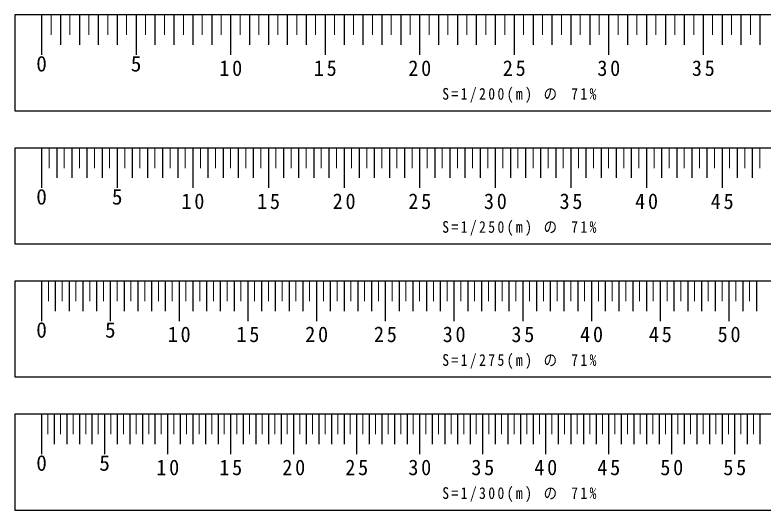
# Model space of a CAD drawing. Units: millimetres on the paper, enlarged 125 times, with parts at other scales. Extents: x -33544 to 34536, y -21689 to 23870.
# Drawn here: x 2034 to 19596, y -12314 to -689 of the extents above; entities that cross this region are included whole.
import ezdxf
from ezdxf.enums import TextEntityAlignment as Align

# ---------------------------------------------------------------- set-up
doc = ezdxf.new("R2010")
doc.units = ezdxf.units.MM
doc.header["$LTSCALE"] = 125
for name, color, linetype, lineweight in [('4-0', 4, 'Continuous', 13), ('5-0', 7, 'Continuous', 25), ('6-0', 7, 'Continuous', 25), ('7-0', 7, 'Continuous', 25), ('F-0', 7, 'Continuous', 25)]:
    doc.layers.add(name, color=color, linetype=linetype, lineweight=lineweight)
doc.styles.add('ＭＳ 明朝', font='')
doc.styles.get('ＭＳ 明朝').set_extended_font_data('MS Mincho')

msp = doc.modelspace()

# ---------------------------------------------------------------- linework, layer by layer
at = {"layer": '4-0', "color": 7, "lineweight": 25}
for p, q in [((2658.7, -689.4), (2658.7, -1626.9)), ((3102.5, -689.4), (3102.5, -1392.5)), ((3546.2, -689.4), (3546.2, -1392.5)), ((3990, -689.4), (3990, -1392.5)), ((4433.7, -689.4), (4433.7, -1392.5)), ((4877.5, -689.4), (4877.5, -1626.9)), ((5321.2, -689.4), (5321.2, -1392.5)), ((5765, -689.4), (5765, -1392.5)), ((6208.7, -689.4), (6208.7, -1392.5)), ((6652.5, -689.4), (6652.5, -1392.5)), ((7096.2, -689.4), (7096.2, -1626.9)), ((7540, -689.4), (7540, -1392.5)), ((7983.7, -689.4), (7983.7, -1392.5)), ((8427.5, -689.4), (8427.5, -1392.5)), ((8871.2, -689.4), (8871.2, -1392.5)), ((9315, -689.4), (9315, -1626.9)), ((9758.7, -689.4), (9758.7, -1392.5)), ((10202.5, -689.4), (10202.5, -1392.5)), ((10646.2, -689.4), (10646.2, -1392.5)), ((11090, -689.4), (11090, -1392.5)), ((11533.7, -689.4), (11533.7, -1626.9)), ((11977.5, -689.4), (11977.5, -1392.5)), ((12421.2, -689.4), (12421.2, -1392.5)), ((12865, -689.4), (12865, -1392.5)), ((13308.7, -689.4), (13308.7, -1392.5)), ((13752.5, -689.4), (13752.5, -1626.9)), ((14196.2, -689.4), (14196.2, -1392.5)), ((14640, -689.4), (14640, -1392.5)), ((15083.7, -689.4), (15083.7, -1392.5)), ((15527.5, -689.4), (15527.5, -1392.5)), ((15971.2, -689.4), (15971.2, -1626.9)), ((16415, -689.4), (16415, -1392.5)), ((16858.7, -689.4), (16858.7, -1392.5)), ((17302.5, -689.4), (17302.5, -1392.5)), ((17746.2, -689.4), (17746.2, -1392.5)), ((18190, -689.4), (18190, -1626.9)), ((18633.7, -689.4), (18633.7, -1392.5)), ((19077.5, -689.4), (19077.5, -1392.5)), ((19521.2, -689.4), (19521.2, -1392.5))]:
    msp.add_line(p, q, dxfattribs=at)
at = {"layer": '4-0'}
for p, q in [((2880.6, -689.4), (2880.6, -1158.2)), ((3324.3, -689.4), (3324.3, -1158.2)), ((3768.1, -689.4), (3768.1, -1158.2)), ((4211.8, -689.4), (4211.8, -1158.2)), ((4655.6, -689.4), (4655.6, -1158.2)), ((5099.3, -689.4), (5099.3, -1158.2)), ((5543.1, -689.4), (5543.1, -1158.2)), ((5986.8, -689.4), (5986.8, -1158.2)), ((6430.6, -689.4), (6430.6, -1158.2)), ((6874.3, -689.4), (6874.3, -1158.2)), ((7318.1, -689.4), (7318.1, -1158.2)), ((7761.8, -689.4), (7761.8, -1158.2)), ((8205.6, -689.4), (8205.6, -1158.2)), ((8649.3, -689.4), (8649.3, -1158.2)), ((9093.1, -689.4), (9093.1, -1158.2)), ((9536.8, -689.4), (9536.8, -1158.2)), ((9980.6, -689.4), (9980.6, -1158.2)), ((10424.3, -689.4), (10424.3, -1158.2)), ((10868.1, -689.4), (10868.1, -1158.2)), ((11311.8, -689.4), (11311.8, -1158.2)), ((11755.6, -689.4), (11755.6, -1158.2)), ((12199.3, -689.4), (12199.3, -1158.2)), ((12643.1, -689.4), (12643.1, -1158.2)), ((13086.8, -689.4), (13086.8, -1158.2)), ((13530.6, -689.4), (13530.6, -1158.2)), ((13974.3, -689.4), (13974.3, -1158.2)), ((14418.1, -689.4), (14418.1, -1158.2)), ((14861.8, -689.4), (14861.8, -1158.2)), ((15305.6, -689.4), (15305.6, -1158.2)), ((15749.3, -689.4), (15749.3, -1158.2)), ((16193.1, -689.4), (16193.1, -1158.2)), ((16636.8, -689.4), (16636.8, -1158.2)), ((17080.6, -689.4), (17080.6, -1158.2)), ((17524.3, -689.4), (17524.3, -1158.2)), ((17968.1, -689.4), (17968.1, -1158.2)), ((18411.8, -689.4), (18411.8, -1158.2)), ((18855.6, -689.4), (18855.6, -1158.2)), ((19299.3, -689.4), (19299.3, -1158.2))]:
    msp.add_line(p, q, dxfattribs=at)
at = {"layer": '5-0'}
for p, q in [((2658.7, -3814.4), (2658.7, -4751.9)), ((3013.7, -3814.4), (3013.7, -4517.5)), ((3368.7, -3814.4), (3368.7, -4517.5)), ((3723.7, -3814.4), (3723.7, -4517.5)), ((4078.7, -3814.4), (4078.7, -4517.5)), ((4433.7, -3814.4), (4433.7, -4751.9)), ((4788.7, -3814.4), (4788.7, -4517.5)), ((5143.7, -3814.4), (5143.7, -4517.5)), ((5498.7, -3814.4), (5498.7, -4517.5)), ((5853.7, -3814.4), (5853.7, -4517.5)), ((6208.7, -3814.4), (6208.7, -4751.9)), ((6563.7, -3814.4), (6563.7, -4517.5)), ((6918.7, -3814.4), (6918.7, -4517.5)), ((7273.7, -3814.4), (7273.7, -4517.5)), ((7628.7, -3814.4), (7628.7, -4517.5)), ((7983.7, -3814.4), (7983.7, -4751.9)), ((8338.7, -3814.4), (8338.7, -4517.5)), ((8693.7, -3814.4), (8693.7, -4517.5)), ((9048.7, -3814.4), (9048.7, -4517.5)), ((9403.7, -3814.4), (9403.7, -4517.5)), ((9758.7, -3814.4), (9758.7, -4751.9)), ((10113.7, -3814.4), (10113.7, -4517.5)), ((10468.7, -3814.4), (10468.7, -4517.5)), ((10823.7, -3814.4), (10823.7, -4517.5)), ((11178.7, -3814.4), (11178.7, -4517.5)), ((11533.7, -3814.4), (11533.7, -4751.9)), ((11888.7, -3814.4), (11888.7, -4517.5)), ((12243.7, -3814.4), (12243.7, -4517.5)), ((12598.7, -3814.4), (12598.7, -4517.5)), ((12953.7, -3814.4), (12953.7, -4517.5)), ((13308.7, -3814.4), (13308.7, -4751.9)), ((13663.7, -3814.4), (13663.7, -4517.5)), ((14018.7, -3814.4), (14018.7, -4517.5)), ((14373.7, -3814.4), (14373.7, -4517.5)), ((14728.7, -3814.4), (14728.7, -4517.5)), ((15083.7, -3814.4), (15083.7, -4751.9)), ((15438.7, -3814.4), (15438.7, -4517.5)), ((15793.7, -3814.4), (15793.7, -4517.5)), ((16148.7, -3814.4), (16148.7, -4517.5)), ((16503.7, -3814.4), (16503.7, -4517.5)), ((16858.7, -3814.4), (16858.7, -4751.9)), ((17213.7, -3814.4), (17213.7, -4517.5)), ((17568.7, -3814.4), (17568.7, -4517.5)), ((17923.7, -3814.4), (17923.7, -4517.5)), ((18278.7, -3814.4), (18278.7, -4517.5)), ((18633.7, -3814.4), (18633.7, -4751.9)), ((18988.7, -3814.4), (18988.7, -4517.5)), ((19343.7, -3814.4), (19343.7, -4517.5))]:
    msp.add_line(p, q, dxfattribs=at)
at = {"layer": '5-0', "color": 4, "lineweight": 13}
for p, q in [((2836.2, -3814.4), (2836.2, -4283.2)), ((3191.2, -3814.4), (3191.2, -4283.2)), ((3546.2, -3814.4), (3546.2, -4283.2)), ((3901.2, -3814.4), (3901.2, -4283.2)), ((4256.2, -3814.4), (4256.2, -4283.2)), ((4611.2, -3814.4), (4611.2, -4283.2)), ((4966.2, -3814.4), (4966.2, -4283.2)), ((5321.2, -3814.4), (5321.2, -4283.2)), ((5676.2, -3814.4), (5676.2, -4283.2)), ((6031.2, -3814.4), (6031.2, -4283.2)), ((6386.2, -3814.4), (6386.2, -4283.2)), ((6741.2, -3814.4), (6741.2, -4283.2)), ((7096.2, -3814.4), (7096.2, -4283.2)), ((7451.2, -3814.4), (7451.2, -4283.2)), ((7806.2, -3814.4), (7806.2, -4283.2)), ((8161.2, -3814.4), (8161.2, -4283.2)), ((8516.2, -3814.4), (8516.2, -4283.2)), ((8871.2, -3814.4), (8871.2, -4283.2)), ((9226.2, -3814.4), (9226.2, -4283.2)), ((9581.2, -3814.4), (9581.2, -4283.2)), ((9936.2, -3814.4), (9936.2, -4283.2)), ((10291.2, -3814.4), (10291.2, -4283.2)), ((10646.2, -3814.4), (10646.2, -4283.2)), ((11001.2, -3814.4), (11001.2, -4283.2)), ((11356.2, -3814.4), (11356.2, -4283.2)), ((11711.2, -3814.4), (11711.2, -4283.2)), ((12066.2, -3814.4), (12066.2, -4283.2)), ((12421.2, -3814.4), (12421.2, -4283.2)), ((12776.2, -3814.4), (12776.2, -4283.2)), ((13131.2, -3814.4), (13131.2, -4283.2)), ((13486.2, -3814.4), (13486.2, -4283.2)), ((13841.2, -3814.4), (13841.2, -4283.2)), ((14196.2, -3814.4), (14196.2, -4283.2)), ((14551.2, -3814.4), (14551.2, -4283.2)), ((14906.2, -3814.4), (14906.2, -4283.2)), ((15261.2, -3814.4), (15261.2, -4283.2)), ((15616.2, -3814.4), (15616.2, -4283.2)), ((15971.2, -3814.4), (15971.2, -4283.2)), ((16326.2, -3814.4), (16326.2, -4283.2)), ((16681.2, -3814.4), (16681.2, -4283.2)), ((17036.2, -3814.4), (17036.2, -4283.2)), ((17391.2, -3814.4), (17391.2, -4283.2)), ((17746.2, -3814.4), (17746.2, -4283.2)), ((18101.2, -3814.4), (18101.2, -4283.2)), ((18456.2, -3814.4), (18456.2, -4283.2)), ((18811.2, -3814.4), (18811.2, -4283.2)), ((19166.2, -3814.4), (19166.2, -4283.2)), ((19521.2, -3814.4), (19521.2, -4283.2))]:
    msp.add_line(p, q, dxfattribs=at)
at = {"layer": '6-0'}
for p, q in [((2658.7, -6939.4), (2658.7, -7876.9)), ((2981.4, -6939.4), (2981.4, -7642.5)), ((3304.2, -6939.4), (3304.2, -7642.5)), ((3626.9, -6939.4), (3626.9, -7642.5)), ((3949.6, -6939.4), (3949.6, -7642.5)), ((4272.4, -6939.4), (4272.4, -7876.9)), ((4595.1, -6939.4), (4595.1, -7642.5)), ((4917.8, -6939.4), (4917.8, -7642.5)), ((5240.5, -6939.4), (5240.5, -7642.5)), ((5563.3, -6939.4), (5563.3, -7642.5)), ((5886, -6939.4), (5886, -7876.9)), ((6208.7, -6939.4), (6208.7, -7642.5)), ((6531.4, -6939.4), (6531.4, -7642.5)), ((6854.2, -6939.4), (6854.2, -7642.5)), ((7176.9, -6939.4), (7176.9, -7642.5)), ((7499.6, -6939.4), (7499.6, -7876.9)), ((7822.4, -6939.4), (7822.4, -7642.5)), ((8145.1, -6939.4), (8145.1, -7642.5)), ((8467.8, -6939.4), (8467.8, -7642.5)), ((8790.5, -6939.4), (8790.5, -7642.5)), ((9113.3, -6939.4), (9113.3, -7876.9)), ((9436, -6939.4), (9436, -7642.5)), ((9758.7, -6939.4), (9758.7, -7642.5)), ((10081.4, -6939.4), (10081.4, -7642.5)), ((10404.2, -6939.4), (10404.2, -7642.5)), ((10726.9, -6939.4), (10726.9, -7876.9)), ((11049.6, -6939.4), (11049.6, -7642.5)), ((11372.4, -6939.4), (11372.4, -7642.5)), ((11695.1, -6939.4), (11695.1, -7642.5)), ((12017.8, -6939.4), (12017.8, -7642.5)), ((12340.5, -6939.4), (12340.5, -7876.9)), ((12663.3, -6939.4), (12663.3, -7642.5)), ((12986, -6939.4), (12986, -7642.5)), ((13308.7, -6939.4), (13308.7, -7642.5)), ((13631.4, -6939.4), (13631.4, -7642.5)), ((13954.2, -6939.4), (13954.2, -7876.9)), ((14276.9, -6939.4), (14276.9, -7642.5)), ((14599.6, -6939.4), (14599.6, -7642.5)), ((14922.4, -6939.4), (14922.4, -7642.5)), ((15245.1, -6939.4), (15245.1, -7642.5)), ((15567.8, -6939.4), (15567.8, -7876.9)), ((15890.5, -6939.4), (15890.5, -7642.5)), ((16213.3, -6939.4), (16213.3, -7642.5)), ((16536, -6939.4), (16536, -7642.5)), ((16858.7, -6939.4), (16858.7, -7642.5)), ((17181.4, -6939.4), (17181.4, -7876.9)), ((17504.2, -6939.4), (17504.2, -7642.5)), ((17826.9, -6939.4), (17826.9, -7642.5)), ((18149.6, -6939.4), (18149.6, -7642.5)), ((18472.4, -6939.4), (18472.4, -7642.5)), ((18795.1, -6939.4), (18795.1, -7876.9)), ((19117.8, -6939.4), (19117.8, -7642.5)), ((19440.5, -6939.4), (19440.5, -7642.5))]:
    msp.add_line(p, q, dxfattribs=at)
at = {"layer": '6-0', "color": 4, "lineweight": 13}
for p, q in [((2820.1, -6939.4), (2820.1, -7408.2)), ((3142.8, -6939.4), (3142.8, -7408.2)), ((3465.5, -6939.4), (3465.5, -7408.2)), ((3788.3, -6939.4), (3788.3, -7408.2)), ((4111, -6939.4), (4111, -7408.2)), ((4433.7, -6939.4), (4433.7, -7408.2)), ((4756.4, -6939.4), (4756.4, -7408.2)), ((5079.2, -6939.4), (5079.2, -7408.2)), ((5401.9, -6939.4), (5401.9, -7408.2)), ((5724.6, -6939.4), (5724.6, -7408.2)), ((6047.4, -6939.4), (6047.4, -7408.2)), ((6370.1, -6939.4), (6370.1, -7408.2)), ((6692.8, -6939.4), (6692.8, -7408.2)), ((7015.5, -6939.4), (7015.5, -7408.2)), ((7338.3, -6939.4), (7338.3, -7408.2)), ((7661, -6939.4), (7661, -7408.2)), ((7983.7, -6939.4), (7983.7, -7408.2)), ((8306.4, -6939.4), (8306.4, -7408.2)), ((8629.2, -6939.4), (8629.2, -7408.2)), ((8951.9, -6939.4), (8951.9, -7408.2)), ((9274.6, -6939.4), (9274.6, -7408.2)), ((9597.4, -6939.4), (9597.4, -7408.2)), ((9920.1, -6939.4), (9920.1, -7408.2)), ((10242.8, -6939.4), (10242.8, -7408.2)), ((10565.5, -6939.4), (10565.5, -7408.2)), ((10888.3, -6939.4), (10888.3, -7408.2)), ((11211, -6939.4), (11211, -7408.2)), ((11533.7, -6939.4), (11533.7, -7408.2)), ((11856.4, -6939.4), (11856.4, -7408.2)), ((12179.2, -6939.4), (12179.2, -7408.2)), ((12501.9, -6939.4), (12501.9, -7408.2)), ((12824.6, -6939.4), (12824.6, -7408.2)), ((13147.4, -6939.4), (13147.4, -7408.2)), ((13470.1, -6939.4), (13470.1, -7408.2)), ((13792.8, -6939.4), (13792.8, -7408.2)), ((14115.5, -6939.4), (14115.5, -7408.2)), ((14438.3, -6939.4), (14438.3, -7408.2)), ((14761, -6939.4), (14761, -7408.2)), ((15083.7, -6939.4), (15083.7, -7408.2)), ((15406.4, -6939.4), (15406.4, -7408.2)), ((15729.2, -6939.4), (15729.2, -7408.2)), ((16051.9, -6939.4), (16051.9, -7408.2)), ((16374.6, -6939.4), (16374.6, -7408.2)), ((16697.4, -6939.4), (16697.4, -7408.2)), ((17020.1, -6939.4), (17020.1, -7408.2)), ((17342.8, -6939.4), (17342.8, -7408.2)), ((17665.5, -6939.4), (17665.5, -7408.2)), ((17988.3, -6939.4), (17988.3, -7408.2)), ((18311, -6939.4), (18311, -7408.2)), ((18633.7, -6939.4), (18633.7, -7408.2)), ((18956.4, -6939.4), (18956.4, -7408.2)), ((19279.2, -6939.4), (19279.2, -7408.2))]:
    msp.add_line(p, q, dxfattribs=at)
at = {"layer": '7-0'}
for p, q in [((2658.7, -10064.4), (2658.7, -11001.9)), ((2954.6, -10064.4), (2954.6, -10767.5)), ((3250.4, -10064.4), (3250.4, -10767.5)), ((3546.2, -10064.4), (3546.2, -10767.5)), ((3842.1, -10064.4), (3842.1, -10767.5)), ((4137.9, -10064.4), (4137.9, -11001.9)), ((4433.7, -10064.4), (4433.7, -10767.5)), ((4729.6, -10064.4), (4729.6, -10767.5)), ((5025.4, -10064.4), (5025.4, -10767.5)), ((5321.2, -10064.4), (5321.2, -10767.5)), ((5617.1, -10064.4), (5617.1, -11001.9)), ((5912.9, -10064.4), (5912.9, -10767.5)), ((6208.7, -10064.4), (6208.7, -10767.5)), ((6504.6, -10064.4), (6504.6, -10767.5)), ((6800.4, -10064.4), (6800.4, -10767.5)), ((7096.2, -10064.4), (7096.2, -11001.9)), ((7392.1, -10064.4), (7392.1, -10767.5)), ((7687.9, -10064.4), (7687.9, -10767.5)), ((7983.7, -10064.4), (7983.7, -10767.5)), ((8279.6, -10064.4), (8279.6, -10767.5)), ((8575.4, -10064.4), (8575.4, -11001.9)), ((8871.2, -10064.4), (8871.2, -10767.5)), ((9167.1, -10064.4), (9167.1, -10767.5)), ((9462.9, -10064.4), (9462.9, -10767.5)), ((9758.7, -10064.4), (9758.7, -10767.5)), ((10054.6, -10064.4), (10054.6, -11001.9)), ((10350.4, -10064.4), (10350.4, -10767.5)), ((10646.2, -10064.4), (10646.2, -10767.5)), ((10942.1, -10064.4), (10942.1, -10767.5)), ((11237.9, -10064.4), (11237.9, -10767.5)), ((11533.7, -10064.4), (11533.7, -11001.9)), ((11829.6, -10064.4), (11829.6, -10767.5)), ((12125.4, -10064.4), (12125.4, -10767.5)), ((12421.2, -10064.4), (12421.2, -10767.5)), ((12717.1, -10064.4), (12717.1, -10767.5)), ((13012.9, -10064.4), (13012.9, -11001.9)), ((13308.7, -10064.4), (13308.7, -10767.5)), ((13604.6, -10064.4), (13604.6, -10767.5)), ((13900.4, -10064.4), (13900.4, -10767.5)), ((14196.2, -10064.4), (14196.2, -10767.5)), ((14492.1, -10064.4), (14492.1, -11001.9)), ((14787.9, -10064.4), (14787.9, -10767.5)), ((15083.7, -10064.4), (15083.7, -10767.5)), ((15379.6, -10064.4), (15379.6, -10767.5)), ((15675.4, -10064.4), (15675.4, -10767.5)), ((15971.2, -10064.4), (15971.2, -11001.9)), ((16267.1, -10064.4), (16267.1, -10767.5)), ((16562.9, -10064.4), (16562.9, -10767.5)), ((16858.7, -10064.4), (16858.7, -10767.5)), ((17154.6, -10064.4), (17154.6, -10767.5)), ((17450.4, -10064.4), (17450.4, -11001.9)), ((17746.2, -10064.4), (17746.2, -10767.5)), ((18042.1, -10064.4), (18042.1, -10767.5)), ((18337.9, -10064.4), (18337.9, -10767.5)), ((18633.7, -10064.4), (18633.7, -10767.5)), ((18929.6, -10064.4), (18929.6, -11001.9)), ((19225.4, -10064.4), (19225.4, -10767.5)), ((19521.2, -10064.4), (19521.2, -10767.5))]:
    msp.add_line(p, q, dxfattribs=at)
at = {"layer": '7-0', "color": 4, "lineweight": 13}
for p, q in [((2806.6, -10064.4), (2806.6, -10533.2)), ((3102.5, -10064.4), (3102.5, -10533.2)), ((3398.3, -10064.4), (3398.3, -10533.2)), ((3694.1, -10064.4), (3694.1, -10533.2)), ((3990, -10064.4), (3990, -10533.2)), ((4285.8, -10064.4), (4285.8, -10533.2)), ((4581.6, -10064.4), (4581.6, -10533.2)), ((4877.5, -10064.4), (4877.5, -10533.2)), ((5173.3, -10064.4), (5173.3, -10533.2)), ((5469.1, -10064.4), (5469.1, -10533.2)), ((5765, -10064.4), (5765, -10533.2)), ((6060.8, -10064.4), (6060.8, -10533.2)), ((6356.6, -10064.4), (6356.6, -10533.2)), ((6652.5, -10064.4), (6652.5, -10533.2)), ((6948.3, -10064.4), (6948.3, -10533.2)), ((7244.1, -10064.4), (7244.1, -10533.2)), ((7540, -10064.4), (7540, -10533.2)), ((7835.8, -10064.4), (7835.8, -10533.2)), ((8131.6, -10064.4), (8131.6, -10533.2)), ((8427.5, -10064.4), (8427.5, -10533.2)), ((8723.3, -10064.4), (8723.3, -10533.2)), ((9019.1, -10064.4), (9019.1, -10533.2)), ((9315, -10064.4), (9315, -10533.2)), ((9610.8, -10064.4), (9610.8, -10533.2)), ((9906.6, -10064.4), (9906.6, -10533.2)), ((10202.5, -10064.4), (10202.5, -10533.2)), ((10498.3, -10064.4), (10498.3, -10533.2)), ((10794.1, -10064.4), (10794.1, -10533.2)), ((11090, -10064.4), (11090, -10533.2)), ((11385.8, -10064.4), (11385.8, -10533.2)), ((11681.6, -10064.4), (11681.6, -10533.2)), ((11977.5, -10064.4), (11977.5, -10533.2)), ((12273.3, -10064.4), (12273.3, -10533.2)), ((12569.1, -10064.4), (12569.1, -10533.2)), ((12865, -10064.4), (12865, -10533.2)), ((13160.8, -10064.4), (13160.8, -10533.2)), ((13456.6, -10064.4), (13456.6, -10533.2)), ((13752.5, -10064.4), (13752.5, -10533.2)), ((14048.3, -10064.4), (14048.3, -10533.2)), ((14344.1, -10064.4), (14344.1, -10533.2)), ((14640, -10064.4), (14640, -10533.2)), ((14935.8, -10064.4), (14935.8, -10533.2)), ((15231.6, -10064.4), (15231.6, -10533.2)), ((15527.5, -10064.4), (15527.5, -10533.2)), ((15823.3, -10064.4), (15823.3, -10533.2)), ((16119.1, -10064.4), (16119.1, -10533.2)), ((16415, -10064.4), (16415, -10533.2)), ((16710.8, -10064.4), (16710.8, -10533.2)), ((17006.6, -10064.4), (17006.6, -10533.2)), ((17302.5, -10064.4), (17302.5, -10533.2)), ((17598.3, -10064.4), (17598.3, -10533.2)), ((17894.1, -10064.4), (17894.1, -10533.2)), ((18190, -10064.4), (18190, -10533.2)), ((18485.8, -10064.4), (18485.8, -10533.2)), ((18781.6, -10064.4), (18781.6, -10533.2)), ((19077.5, -10064.4), (19077.5, -10533.2)), ((19373.3, -10064.4), (19373.3, -10533.2))]:
    msp.add_line(p, q, dxfattribs=at)
at = {"layer": 'F-0'}
for p, q in [((2033.7, -689.4), (2033.7, -2939.4)), ((25783.7, -689.4), (2033.7, -689.4)), ((2033.7, -2939.4), (25783.7, -2939.4)), ((2033.7, -3814.4), (2033.7, -6064.4)), ((25783.7, -3814.4), (2033.7, -3814.4)), ((2033.7, -6064.4), (25783.7, -6064.4)), ((2033.7, -6939.4), (2033.7, -9189.4)), ((25783.7, -6939.4), (2033.7, -6939.4)), ((2033.7, -9189.4), (25783.7, -9189.4)), ((2033.7, -10064.4), (2033.7, -12314.4)), ((25783.7, -10064.4), (2033.7, -10064.4)), ((2033.7, -12314.4), (25783.7, -12314.4))]:
    msp.add_line(p, q, dxfattribs=at)

# ---------------------------------------------------------------- texts
at = {"layer": '4-0', "color": 3, "style": 'ＭＳ 明朝'}
for s, p in [('0', (2533.7, -2126.9)), ('5', (4752.5, -2126.9))]:
    msp.add_text(s, height=366.6, dxfattribs=at).set_placement(p, align=Align.BOTTOM_LEFT)
at = {"layer": '4-0', "color": 3, "char_height": 366.6, "attachment_point": 7, "style": 'ＭＳ 明朝'}
for s, insert in [('\\T1.27;\\W0.95;10', (6830.6, -2126.9)), ('\\T1.27;\\W0.95;15', (9049.3, -2126.9)), ('\\T1.27;\\W0.95;20', (11268.1, -2126.9)), ('\\T1.27;\\W0.95;25', (13486.8, -2126.9)), ('\\T1.27;\\W0.95;30', (15705.6, -2126.9)), ('\\T1.27;\\W0.95;35', (17924.3, -2126.9))]:
    msp.add_mtext(s, dxfattribs=dict(at, insert=insert))
at = {"layer": '5-0', "color": 3, "style": 'ＭＳ 明朝'}
for s, p in [('0', (2533.7, -5251.9)), ('5', (4308.7, -5251.9))]:
    msp.add_text(s, height=366.6, dxfattribs=at).set_placement(p, align=Align.BOTTOM_LEFT)
at = {"layer": '5-0', "color": 3, "char_height": 366.6, "attachment_point": 7, "style": 'ＭＳ 明朝'}
for s, insert in [('\\T1.27;\\W0.95;10', (5943.1, -5251.9)), ('\\T1.27;\\W0.95;15', (7718.1, -5251.9)), ('\\T1.27;\\W0.95;20', (9493.1, -5251.9)), ('\\T1.27;\\W0.95;25', (11268.1, -5251.9)), ('\\T1.27;\\W0.95;30', (13043.1, -5251.9)), ('\\T1.27;\\W0.95;35', (14818.1, -5251.9)), ('\\T1.27;\\W0.95;40', (16593.1, -5251.9)), ('\\T1.27;\\W0.95;45', (18368.1, -5251.9))]:
    msp.add_mtext(s, dxfattribs=dict(at, insert=insert))
at = {"layer": '6-0', "color": 3, "style": 'ＭＳ 明朝'}
for s, p in [('0', (2533.7, -8376.9)), ('5', (4147.4, -8376.9))]:
    msp.add_text(s, height=366.6, dxfattribs=at).set_placement(p, align=Align.BOTTOM_LEFT)
at = {"layer": '6-0', "color": 3, "char_height": 366.6, "attachment_point": 7, "style": 'ＭＳ 明朝'}
for s, insert in [('\\T1.27;\\W0.95;10', (5620.4, -8376.9)), ('\\T1.27;\\W0.95;15', (7234, -8376.9)), ('\\T1.27;\\W0.95;20', (8847.6, -8376.9)), ('\\T1.27;\\W0.95;25', (10461.3, -8376.9)), ('\\T1.27;\\W0.95;30', (12074.9, -8376.9)), ('\\T1.27;\\W0.95;35', (13688.6, -8376.9)), ('\\T1.27;\\W0.95;40', (15302.2, -8376.9)), ('\\T1.27;\\W0.95;45', (16915.8, -8376.9)), ('\\T1.27;\\W0.95;50', (18529.5, -8376.9))]:
    msp.add_mtext(s, dxfattribs=dict(at, insert=insert))
at = {"layer": '7-0', "color": 3, "style": 'ＭＳ 明朝'}
for s, p in [('0', (2533.7, -11501.9)), ('5', (4012.9, -11501.9))]:
    msp.add_text(s, height=366.6, dxfattribs=at).set_placement(p, align=Align.BOTTOM_LEFT)
at = {"layer": '7-0', "color": 3, "char_height": 366.6, "attachment_point": 7, "style": 'ＭＳ 明朝'}
for s, insert in [('\\T1.27;\\W0.95;10', (5351.4, -11501.9)), ('\\T1.27;\\W0.95;15', (6830.6, -11501.9)), ('\\T1.27;\\W0.95;20', (8309.8, -11501.9)), ('\\T1.27;\\W0.95;25', (9788.9, -11501.9)), ('\\T1.27;\\W0.95;30', (11268.1, -11501.9)), ('\\T1.27;\\W0.95;35', (12747.3, -11501.9)), ('\\T1.27;\\W0.95;40', (14226.4, -11501.9)), ('\\T1.27;\\W0.95;45', (15705.6, -11501.9)), ('\\T1.27;\\W0.95;50', (17184.8, -11501.9)), ('\\T1.27;\\W0.95;55', (18663.9, -11501.9))]:
    msp.add_mtext(s, dxfattribs=dict(at, insert=insert))
at = {"layer": 'F-0', "char_height": 274.9, "attachment_point": 7, "style": 'ＭＳ 明朝'}
for s, insert in [('\\T1.36;\\W0.85;S=1/200(m)\\~の\\~71%', (12065, -2751.9)), ('\\T1.36;\\W0.85;S=1/250(m)\\~の\\~71%', (12065, -5876.9)), ('\\T1.36;\\W0.85;S=1/275(m)\\~の\\~71%', (12065, -9001.9)), ('\\T1.36;\\W0.85;S=1/300(m)\\~の\\~71%', (12065, -12126.9))]:
    msp.add_mtext(s, dxfattribs=dict(at, insert=insert))

doc.saveas('drawing.dxf')
